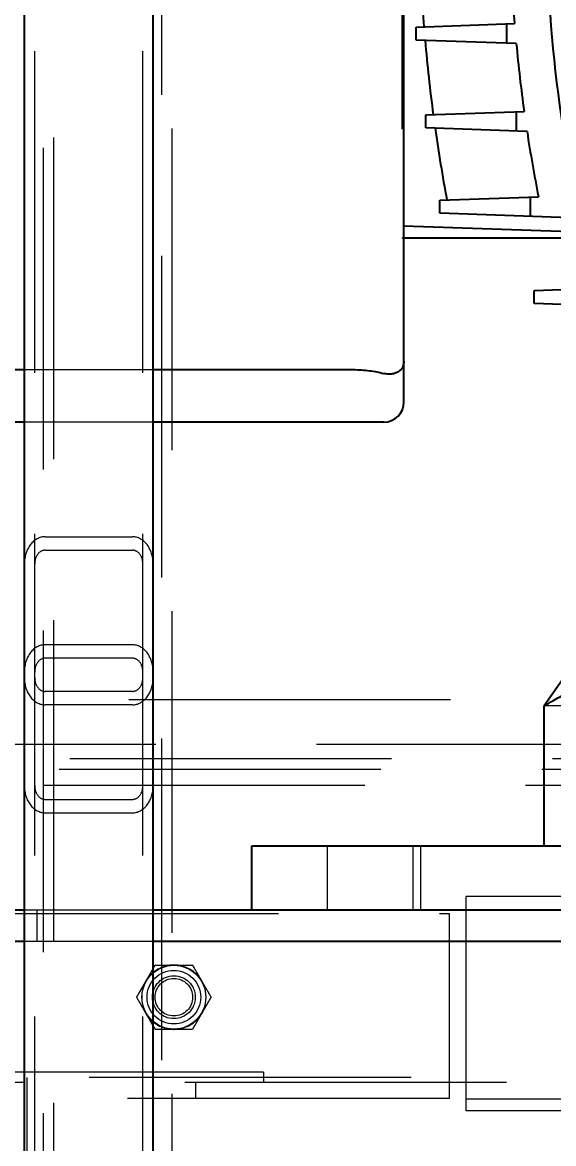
# Model space of a CAD drawing. Header units: millimetres. Extents: x 1293 to 41893, y 1011 to 26911.
# Drawn here: x 13086.1 to 13190.9, y 6410.7 to 6632 of the extents above; entities that cross this region are included whole.
import ezdxf

# ---------------------------------------------------------------- set-up
doc = ezdxf.new("R2010")
doc.units = ezdxf.units.MM
doc.header["$LTSCALE"] = 50
doc.linetypes.add('HIDDEN', pattern=[1.905, 1.27, -0.635])
doc.layers.add('CAPA_1', color=7, linetype='Continuous')
doc.styles.add('SLDTEXTSTYLE0', font='TXT', dxfattribs={"width": 0.75})
doc.dimstyles.new('SLDDIMSTYLE0', dxfattribs={"dimtxt": 100, "dimasz": 100, "dimexe": 0, "dimexo": 0.0625, "dimgap": 25, "dimtad": 2, "dimdec": 0, "dimlfac": 1.5, "dimrnd": 1e-09, "dimzin": 12, "dimdsep": 46, "dimtxsty": 'SLDTEXTSTYLE0', "dimsah": 1, "dimcen": 0.09, "dimadec": 0, "dimazin": 3, "dimtfac": 1, "dimtdec": 0, "dimtofl": 0, "dimtmove": 0, "dimatfit": 3, "dimfxl": 1, "dimfrac": 2, "dimtolj": 1, "dimtzin": 12, "dimarcsym": 0})

# ---------------------------------------------------------------- blocks, each defined once
blk = doc.blocks.new('_D_5')
at = {"layer": 'CAPA_1', "transparency": 16777216}
for p, q in [((11574.4, 7831.18), (17588.06, 7831.18)), ((17538.06, 7831.18), (17538.06, 4708.49)), ((16485.16, 4708.49), (17588.06, 4708.49))]:
    blk.add_line(p, q, dxfattribs=at)
for points in [[(17538.06, 7831.18), (17522.68, 7731.18), (17553.45, 7731.18)], [(17538.06, 4708.49), (17553.45, 4808.49), (17522.68, 4808.49)]]:
    blk.add_solid(points, dxfattribs=at)
at = {"layer": 'CAPA_1', "transparency": 16777216, "insert": (17409.15, 6122.06), "char_height": 100, "attachment_point": 1, "rotation": 90, "style": 'SLDTEXTSTYLE0'}
blk.add_mtext('4684', dxfattribs=at)
blk = doc.blocks.new('_D_15')
at = {"layer": 'CAPA_1', "transparency": 16777216}
for p, q in [((6530.12, 8742.38), (6530.12, 9415.65)), ((16745.16, 6492), (16745.16, 9415.65)), ((6530.12, 9365.65), (16745.16, 9365.65))]:
    blk.add_line(p, q, dxfattribs=at)
for points in [[(6530.12, 9365.65), (6630.12, 9350.26), (6630.12, 9381.03)], [(16745.16, 9365.65), (16645.16, 9381.03), (16645.16, 9350.26)]]:
    blk.add_solid(points, dxfattribs=at)
at = {"layer": 'CAPA_1', "transparency": 16777216, "insert": (11452.92, 9494.55), "char_height": 100, "attachment_point": 1, "style": 'SLDTEXTSTYLE0'}
blk.add_mtext('15323', dxfattribs=at)

msp = doc.modelspace()

# ---------------------------------------------------------------- linework, layer by layer
at = {"color": 1, "linetype": 'HIDDEN', "lineweight": 18}
for p, q in [((13092.2588163, 7085.5262403), (13092.2588163, 6289.4929069)), ((13090.2268163, 7083.4942403), (13090.2268163, 6289.4929069)), ((13088.5421497, 4848.3268323), (13088.5421497, 7081.6452249)), ((13109.8781497, 4848.3268323), (13109.8781497, 7081.6452249)), ((13113.5948163, 7062.1582403), (13113.5948163, 6289.4929069)), ((13115.6268163, 6992.0433342), (13115.6268163, 6289.4929069)), ((13161.0054871, 6769.6732925), (13161.0054871, 6589.4522048)), ((13161.0054871, 6589.4522048), (13161.4101562, 6589.4522048)), ((13086.5101497, 6563.458367), (13111.9101497, 6563.458367)), ((13111.9101497, 6553.0969069), (13086.5101497, 6553.0969069)), ((13090.5741497, 6530.4633661), (13107.8461497, 6530.4633661)), ((13090.5741497, 6527.8107784), (13107.8461497, 6527.8107784)), ((13107.8461497, 6509.1502354), (13090.5741497, 6509.1502354)), ((13107.8461497, 6506.4976478), (13090.5741497, 6506.4976478)), ((12916.6054871, 6498.3855382), (13232.0721537, 6498.3855382)), ((13107.8461497, 6499.9586085), (13090.5741497, 6499.9586085)), ((13107.8461497, 6497.3060209), (13090.5741497, 6497.3060209)), ((13230.8631508, 6497.0969069), (13189.0768228, 6497.0969069)), ((13207.6721537, 6489.4522048), (12941.0054871, 6489.4522048)), ((12904.9638204, 6486.7438715), (13243.7138204, 6486.7438715)), ((12902.8471537, 6484.6272048), (13245.8304871, 6484.6272048)), ((12899.6721537, 6481.4522048), (13249.0054871, 6481.4522048)), ((13090.5741497, 6478.6454779), (13107.8461497, 6478.6454779)), ((13090.5741497, 6475.9928903), (13107.8461497, 6475.9928903)), ((13146.2768228, 6469.4969069), (13146.2768228, 6456.7969069)), ((13163.2101562, 6456.7969069), (13163.2101562, 6469.4969069)), ((13164.7434895, 6456.7969069), (13164.7434895, 6469.4969069)), ((13618.0768228, 6459.4522048), (13173.6721537, 6459.4522048)), ((13173.6721537, 6417.1662048), (13173.6721537, 6459.4522048)), ((12501.6721537, 6456.1188715), (13170.3388204, 6456.1188715)), ((13111.9101497, 6456.7969069), (13086.5101497, 6456.7969069)), ((13088.9434895, 6456.7969069), (13088.9434895, 6450.6162403)), ((13170.3388204, 6456.1188715), (13170.3388204, 6419.6105382)), ((13111.9101497, 6450.6162403), (13086.5101497, 6450.6162403)), ((13116.0577521, 6445.9605382), (13115.9532221, 6445.9605382)), ((13110.5323583, 6442.830801), (13110.4800933, 6442.7402754)), ((13121.5308809, 6442.7402754), (13121.4786159, 6442.830801)), ((13110.4800933, 6436.480801), (13110.5323583, 6436.3902754)), ((13121.4786159, 6436.3902754), (13121.5308809, 6436.480801)), ((13115.9532221, 6433.2605382), (13116.0577521, 6433.2605382)), ((13753.1804871, 6422.7855382), (11114.4971537, 6422.7855382)), ((13133.6721537, 6424.7855382), (12872.6721537, 6424.7855382)), ((13639.0601497, 6423.7929069), (13087.0601497, 6423.7929069)), ((13087.0601497, 6284.0929069), (13087.0601497, 6423.7929069)), ((13120.3388204, 6419.6105382), (13120.3388204, 6422.7855382)), ((13133.6721537, 6424.7855382), (13133.6721537, 6422.7855382)), ((13170.3388204, 6419.6105382), (12501.6721537, 6419.6105382)), ((13704.3388204, 6419.4522048), (13173.6721537, 6419.4522048)), ((13704.3388204, 6417.1662048), (13173.6721537, 6417.1662048))]:
    msp.add_line(p, q, dxfattribs=at)
at = {"color": 7, "linetype": 'Continuous', "lineweight": 25}
for p, q in [((13086.5101497, 4848.3268323), (13086.5101497, 7081.6452249)), ((13111.9101497, 4848.3268323), (13111.9101497, 7081.6452249)), ((13161.4101562, 6557.0969069), (13161.4101562, 6741.1104183)), ((13163.8048162, 6631.0511586), (13183.2351151, 6631.7296796)), ((13163.8048162, 6628.4759886), (13163.8048162, 6631.0511586)), ((13181.6680956, 6631.6749581), (13181.6680956, 6627.8521891)), ((13183.5773972, 6627.7855148), (13163.8048162, 6628.4759886)), ((13165.7004193, 6613.7178253), (13185.1314714, 6614.3963726)), ((13165.7004193, 6611.1426552), (13165.7004193, 6613.7178253)), ((13183.5636988, 6614.3416248), (13183.5636988, 6610.5188558)), ((13185.7069943, 6610.4440102), (13165.7004193, 6611.1426552)), ((13168.4676595, 6596.8909196), (13187.955905, 6597.5714641)), ((13168.4676595, 6594.3157495), (13168.4676595, 6596.8909196)), ((13186.330939, 6597.514719), (13186.330939, 6593.6919501)), ((13195.9732824, 6593.355232), (13168.4676595, 6594.3157495)), ((13196.58725, 6590.5351624), (13161.4101562, 6591.7635736)), ((13161.4101562, 6589.4522048), (13196.8305903, 6589.4522048)), ((13187.1086165, 6579.0511586), (13199.2719262, 6579.4759108)), ((13187.1086165, 6576.4759886), (13187.1086165, 6579.0511586)), ((13200.2030357, 6576.0187214), (13187.1086165, 6576.4759886)), ((13080.431483, 6563.458367), (13086.5101497, 6563.458367)), ((13111.9101497, 6563.458367), (13151.4101562, 6563.458367)), ((13086.5101497, 6553.0969069), (13080.431483, 6553.0969069)), ((13157.4101562, 6553.0969069), (13111.9101497, 6553.0969069)), ((13216.7005995, 6536.5477486), (13189.0768228, 6497.0969069)), ((13189.0768228, 6469.4969069), (13189.0768228, 6497.0969069)), ((13131.4101562, 6456.7969069), (13131.4101562, 6469.4969069)), ((13131.4101562, 6469.4969069), (13618.0768228, 6469.4969069)), ((13086.5101497, 6456.7969069), (13080.431483, 6456.7969069)), ((13645.3101497, 6456.7969069), (13111.9101497, 6456.7969069)), ((13086.5101497, 6450.6162403), (13080.431483, 6450.6162403)), ((13645.3101497, 6450.6162403), (13111.9101497, 6450.6162403))]:
    msp.add_line(p, q, dxfattribs=at)
at = {"color": 1, "linetype": 'HIDDEN', "lineweight": 18}
for radius in [6.3026787, 5.2916667, 4.2333333, 3.7041667]:
    msp.add_circle((13116.0054871, 6439.6105382), radius, dxfattribs=at)
at = {"color": 7, "linetype": 'Continuous', "lineweight": 25}
for centre, radius, start, end in [((13483.0768228, 6655.7635736), 318.6666667, 181.800768995, 184.437890962), ((13483.0768228, 6655.7635736), 300.8033872, 182.026840426, 184.58276107), ((13489.4101562, 6655.7635736), 300, 183.820426343, 197.568308631), ((13483.0768228, 6655.7635736), 318.6666667, 184.923506612, 187.572439239), ((13483.0768228, 6655.7635736), 300.8033872, 185.336858268, 187.904502944), ((13483.0768228, 6655.7635736), 318.6666667, 188.06100808, 190.637308666), ((13483.0768228, 6655.7635736), 300.8033872, 188.665277615, 191.154520041), ((13157.4101562, 6557.0969069), 4, 270, 0)]:
    msp.add_arc(centre, radius, start, end, dxfattribs=at)
at = {"color": 1, "linetype": 'HIDDEN', "lineweight": 18}
for start, end in [(90.471574246, 149.528425754), (30.471574246, 89.528425754), (150.471574246, 209.528425754), (330.471574246, 29.528425754), (210.471574246, 269.528425754), (270.471574246, 329.528425754)]:
    msp.add_arc((13116.0054871, 6439.6105382), 6.3502151, start, end, dxfattribs=at)
for centre, major_axis, start_param, end_param in [((13090.5741497, 6525.1581908), (0, 5.3051752), 0, 1.5707963268), ((13107.8461497, 6525.1581908), (0, 5.3051752), 4.7123889804, 6.2831853072), ((13090.5741497, 6525.1581908), (0, 2.6525876), 0, 1.5707963268), ((13107.8461497, 6525.1581908), (0, 2.6525876), 4.7123889804, 6.2831853072), ((13090.5741497, 6503.8450602), (0, 5.3051752), 0, 1.5707963268), ((13107.8461497, 6503.8450602), (0, 5.3051752), 4.7123889804, 6.2831853072), ((13090.5741497, 6503.8450602), (0, 2.6525876), 0, 1.5707963268), ((13107.8461497, 6503.8450602), (0, 2.6525876), 4.7123889804, 6.2831853072), ((13090.5741497, 6502.6111961), (0, 5.3051752), 1.5707963268, 3.1415926536), ((13090.5741497, 6502.6111961), (0, 2.6525876), 1.5707963268, 3.1415926536), ((13107.8461497, 6502.6111961), (0, 2.6525876), 3.1415926536, 4.7123889804), ((13107.8461497, 6502.6111961), (0, 5.3051752), 3.1415926536, 4.7123889804), ((13090.5741497, 6481.2980655), (0, 5.3051752), 1.5707963268, 3.1415926536), ((13090.5741497, 6481.2980655), (0, 2.6525876), 1.5707963268, 3.1415926536), ((13107.8461497, 6481.2980655), (0, 5.3051752), 3.1415926536, 4.7123889804), ((13107.8461497, 6481.2980655), (0, 2.6525876), 3.1415926536, 4.7123889804)]:
    msp.add_ellipse(centre, major_axis=major_axis, ratio=0.7660444431, start_param=start_param, end_param=end_param, dxfattribs=at)
at = {"color": 7, "linetype": 'Continuous', "lineweight": 25}
for points, knots in [([(13161.4101562, 6565.1503807), (13161.399243, 6564.9510796), (13161.3774229, 6564.5525924), (13161.1929018, 6563.99935), (13160.8912101, 6563.5094955), (13160.4506319, 6563.0894033), (13159.8863625, 6562.771471), (13159.169697, 6562.573399), (13158.3470176, 6562.5141046), (13157.7160456, 6562.6372739), (13157.4101562, 6562.6969852)], [0, 0, 0, 0, 0.1251928754, 0.2503134156, 0.3797150769, 0.4995377429, 0.6290931471, 0.7497890164, 0.8786999853, 1, 1, 1, 1]), ([(13151.4101562, 6563.458367), (13151.9489661, 6563.4476748), (13153.0307489, 6563.4262076), (13154.600001, 6563.2582114), (13156.090737, 6563.0132825), (13156.9694792, 6562.8026263), (13157.4101562, 6562.6969852)], [0, 0, 0, 0, 0.2489118823, 0.4997468798, 0.7491300306, 1, 1, 1, 1]), ([(13189.0768228, 6497.0969069), (13189.1073623, 6497.1145389), (13189.171596, 6497.1516243), (13189.6966885, 6497.4547866), (13190.5670607, 6497.9572962), (13191.7423928, 6498.6358745), (13192.6396149, 6499.1538859), (13193.0768228, 6499.406308)], [0, 0, 0, 0, 0.1644131003, 0.3458099267, 0.5408998342, 0.7762847992, 1, 1, 1, 1])]:
    msp.add_open_spline(points, degree=3, knots=knots, dxfattribs=at)
at = {"color": 1, "linetype": 'HIDDEN', "lineweight": 18}
for points, knots in [([(13108.6733537, 6439.6105382), (13108.991518, 6440.1616795), (13109.6347463, 6441.2759143), (13110.5877667, 6442.9267878), (13111.4987817, 6444.5048973), (13112.0572867, 6445.4723699), (13112.3390978, 6445.9605382)], [0, 0, 0, 0, 0.2646061211, 0.5349506065, 0.7653448938, 1, 1, 1, 1]), ([(13110.5323583, 6442.830801), (13110.7374766, 6443.1860764), (13111.349419, 6444.2459917), (13111.9440185, 6445.2758682), (13112.3393129, 6445.9605382)], [0, 0, 0, 0, 0.3351922062, 1, 1, 1, 1]), ([(13112.3393129, 6445.9605382), (13112.7639867, 6445.9605382), (13113.9449649, 6445.9605382), (13115.1692096, 6445.9605382), (13115.9532221, 6445.9605382)], [0, 0, 0, 0, 0.3595950484, 1, 1, 1, 1]), ([(13116.0577521, 6445.9605382), (13116.6816527, 6445.9605382), (13117.9061407, 6445.9605382), (13119.0906719, 6445.9605382), (13119.6716613, 6445.9605382)], [0, 0, 0, 0, 0.5095195514, 1, 1, 1, 1]), ([(13119.6716613, 6445.9605382), (13119.7859107, 6445.7626523), (13120.3741827, 6444.7437353), (13120.98579, 6443.6844004), (13121.4786159, 6442.830801)], [0, 0, 0, 0, 0.1942119601, 1, 1, 1, 1]), ([(13119.6718764, 6445.9605382), (13119.9900512, 6445.4093786), (13120.6333002, 6444.2951079), (13121.5863313, 6442.6442158), (13122.4973367, 6441.0661231), (13123.0558201, 6440.0986879), (13123.3376204, 6439.6105382)], [0, 0, 0, 0, 0.2646176718, 0.5349733347, 0.7653562273, 1, 1, 1, 1]), ([(13108.6731386, 6439.6105382), (13108.7873881, 6439.808424), (13109.3756601, 6440.827341), (13109.9872674, 6441.8866759), (13110.4800933, 6442.7402754)], [0, 0, 0, 0, 0.1942119601, 1, 1, 1, 1]), ([(13121.5308809, 6442.7402754), (13121.7359992, 6442.385), (13122.3479416, 6441.3250846), (13122.9425411, 6440.2952081), (13123.3378355, 6439.6105382)], [0, 0, 0, 0, 0.3351922062, 1, 1, 1, 1]), ([(13110.4800933, 6436.480801), (13110.2749749, 6436.8360764), (13109.6630325, 6437.8959917), (13109.068433, 6438.9258682), (13108.6731386, 6439.6105382)], [0, 0, 0, 0, 0.3351922062, 1, 1, 1, 1]), ([(13112.3390978, 6433.2605382), (13112.0209229, 6433.8116978), (13111.377674, 6434.9259684), (13110.4246428, 6436.5768605), (13109.5136375, 6438.1549533), (13108.955154, 6439.1223884), (13108.6733537, 6439.6105382)], [0, 0, 0, 0, 0.2646176718, 0.5349733347, 0.7653562273, 1, 1, 1, 1]), ([(13123.3376204, 6439.6105382), (13123.0194562, 6439.0593969), (13122.3762279, 6437.945162), (13121.4232074, 6436.2942885), (13120.5121924, 6434.7161791), (13119.9536874, 6433.7487065), (13119.6718764, 6433.2605382)], [0, 0, 0, 0, 0.2646061211, 0.5349506065, 0.7653448938, 1, 1, 1, 1]), ([(13123.3378355, 6439.6105382), (13123.223586, 6439.4126523), (13122.635314, 6438.3937353), (13122.0237067, 6437.3344004), (13121.5308809, 6436.480801)], [0, 0, 0, 0, 0.1942119601, 1, 1, 1, 1]), ([(13112.3393129, 6433.2605382), (13112.2250634, 6433.458424), (13111.6367914, 6434.477341), (13111.0251841, 6435.5366759), (13110.5323583, 6436.3902754)], [0, 0, 0, 0, 0.1942119601, 1, 1, 1, 1]), ([(13121.4786159, 6436.3902754), (13121.2734975, 6436.035), (13120.6615551, 6434.9750846), (13120.0669556, 6433.9452081), (13119.6716613, 6433.2605382)], [0, 0, 0, 0, 0.3351922062, 1, 1, 1, 1]), ([(13115.9532221, 6433.2605382), (13115.3293215, 6433.2605382), (13114.1048334, 6433.2605382), (13112.9203022, 6433.2605382), (13112.3393129, 6433.2605382)], [0, 0, 0, 0, 0.5095195514, 1, 1, 1, 1]), ([(13119.6716613, 6433.2605382), (13119.2469874, 6433.2605382), (13118.0660093, 6433.2605382), (13116.8417645, 6433.2605382), (13116.0577521, 6433.2605382)], [0, 0, 0, 0, 0.3595950484, 1, 1, 1, 1])]:
    msp.add_open_spline(points, degree=3, knots=knots, dxfattribs=at)

# ---------------------------------------------------------------- dimensions: what is measured, and where the dimension line sits
at = {"layer": 'CAPA_1'}
dim = msp.add_linear_dim(base=(16745.1618891, 9365.6463094), p1=(6530.1246702, 8678.8772747), p2=(16745.1618891, 6428.5014528), dimstyle='SLDDIMSTYLE0', dxfattribs=at)
dim.commit()
dim.dimension.update_dxf_attribs({"geometry": '_D_15', "text_midpoint": (11637.6432797, 9365.6463094), "dimtype": 160})
dim = msp.add_linear_dim(base=(17538.0605071, 4708.4929069), p1=(11510.8968592, 7831.1769069), p2=(16421.6646746, 4708.4929069), angle=90, dimstyle='SLDDIMSTYLE0', dxfattribs=at)
dim.commit()
dim.dimension.update_dxf_attribs({"geometry": '_D_5', "text_midpoint": (17538.0605071, 6269.8349069), "dimtype": 160})

doc.saveas('drawing.dxf')
